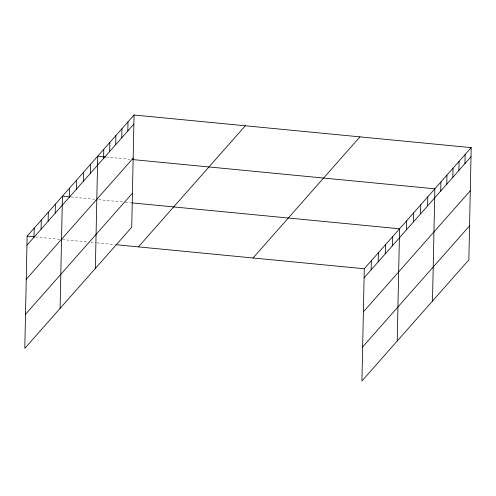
<?xml version="1.0" encoding="UTF-8"?>
<svg xmlns="http://www.w3.org/2000/svg" width="496" height="496" viewBox="0 0 496 496"><rect width="100%" height="100%" fill="white"/><g stroke="black" fill="none" stroke-linecap="round" stroke-linejoin="round"><path stroke-width="0.37" stroke-dasharray="2.48 1.86" d="M106.156 157.009L129.94 159.309M70.872 196.974L94.662 199.274M98.493 199.646L124.583 202.17M125.352 202.244L131.49 202.839M35.588 236.945L61.678 239.469M62.446 239.543L87.767 241.992M90.836 242.29L96.205 242.811M96.974 242.885L114.619 244.59"/><path stroke-width="0.74" d="M134.069 115.01L27.15 236.127L24.8 348.366L131.719 227.249L134.069 115.01L471.2 147.634L468.85 259.873L361.931 380.99L364.281 268.751L471.2 147.634M34.019 237.212L34.205 228.129M41.075 229.214L41.267 220.137M48.131 221.222L48.323 212.145M55.186 213.23L55.378 204.154M60.084 308.4L62.434 196.156L70.103 196.9M69.297 197.241L69.49 188.164M76.359 189.249L76.545 180.172M83.415 181.257L83.601 172.174M90.47 173.259L90.663 164.182M95.362 268.429L97.718 156.19L105.388 156.934M103.583 158.404L103.776 149.327M109.641 151.54L109.833 142.464M115.704 144.677L115.89 135.6M121.762 137.814L121.948 128.737M127.819 130.95L128.011 121.873M371.151 269.836L371.343 260.753M378.206 261.838L378.398 252.762M385.262 253.847L385.454 244.77M392.317 245.855L392.51 236.778M397.215 341.025L399.565 228.78L132.252 202.914M406.435 229.865L406.621 220.788M413.49 221.873L413.676 212.796M420.546 213.875L420.738 204.798M427.602 205.883L427.794 196.807M432.5 301.053L434.849 188.815L133.009 159.607M440.715 191.028L440.907 181.951M446.778 184.165L446.964 175.088M452.836 177.301L453.022 168.225M458.893 170.438L459.085 161.361M464.95 163.575L465.143 154.498M26.964 245.204L133.877 124.087M26.251 279.248L133.164 158.131M25.513 314.321L132.432 193.204M138.403 246.89L245.322 125.773M253.028 257.982L359.947 136.865M364.095 277.828L471.008 156.711M363.382 311.872L470.295 190.755M362.644 346.946L469.563 225.829M27.15 236.127L34.825 236.871M116.157 244.739L364.281 268.751"/></g></svg>
